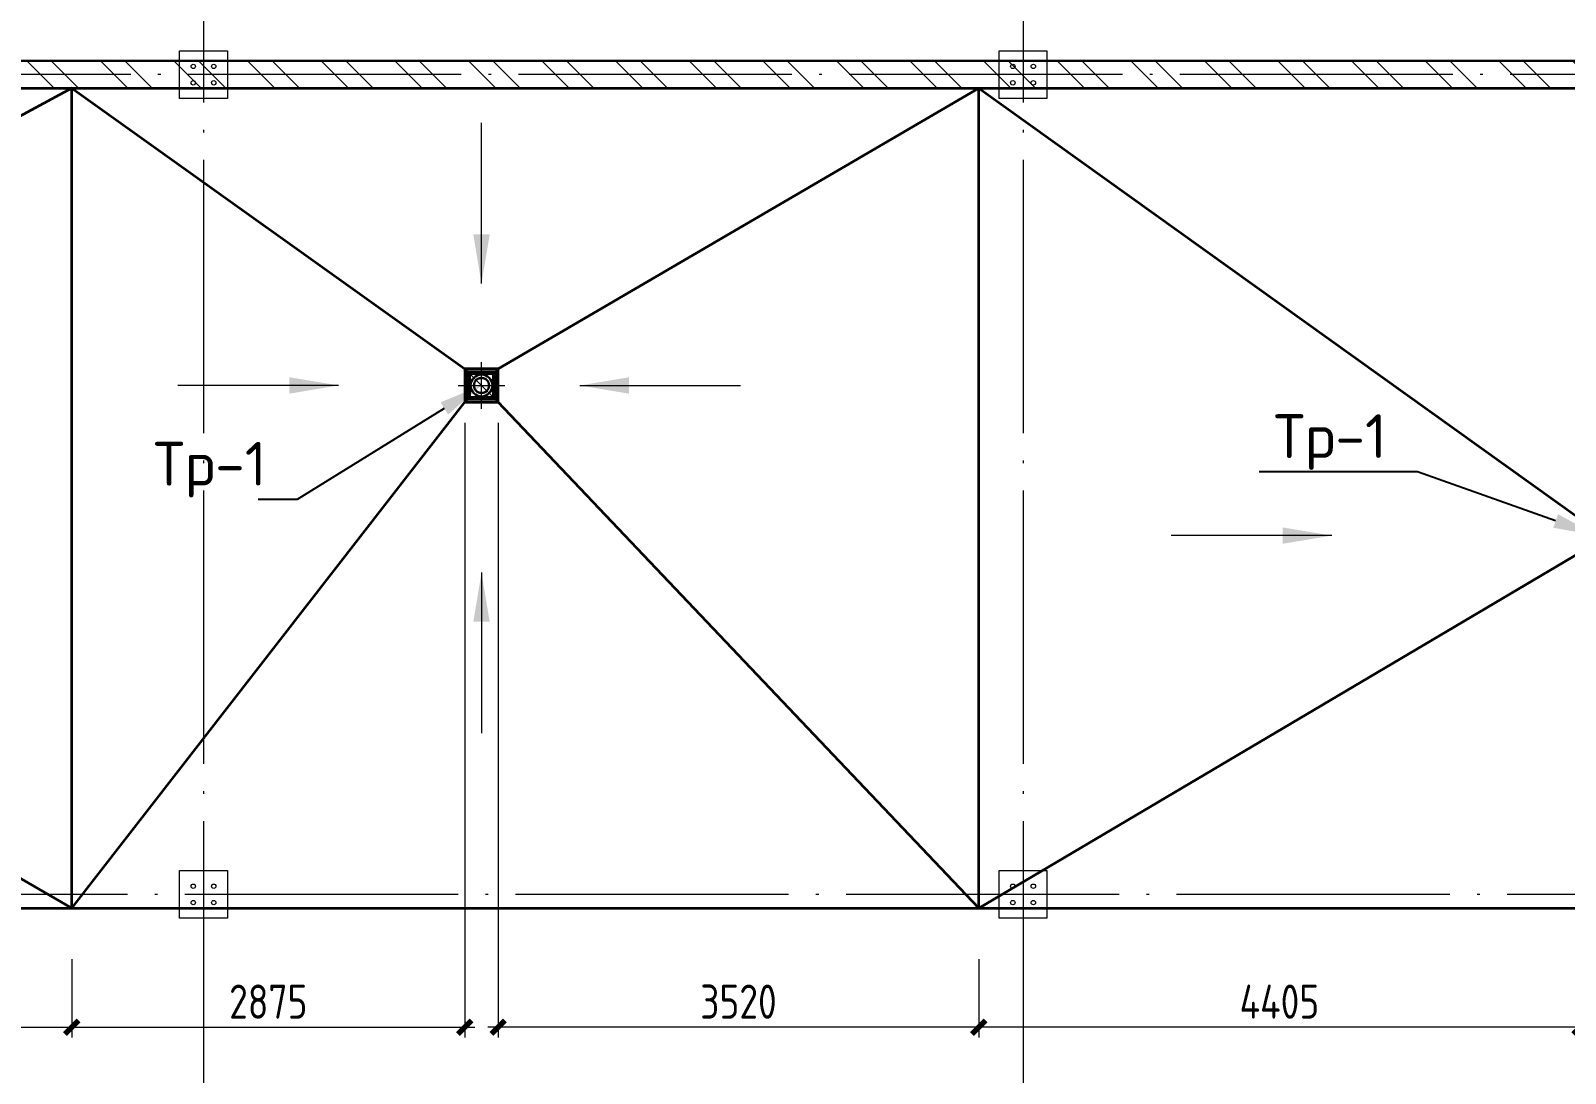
# Model space of a CAD drawing. Extents: x -965262 to 1142518, y -357520 to 71675.
# Drawn here: x 88157 to 99392, y -176461 to -168831 of the extents above; entities that cross this region are included whole.
import ezdxf
from ezdxf import colors
from ezdxf.entities.mleader import LeaderData, LeaderLine
from ezdxf.math import Vec2, Vec3

# ---------------------------------------------------------------- set-up
doc = ezdxf.new("R2010")
doc.units = 0
doc.header["$LTSCALE"] = 10
for name, pattern in [('ACAD_ISO04W100', [30, 24, -3, 0, -3]), ('DOTE', [2.42, 2, -0.2, 0.02, -0.2]), ('HIDDEN', [9.525, 6.35, -3.175])]:
    doc.linetypes.add(name, pattern=pattern)
doc.layers.get('0').update_dxf_attribs({"linetype": 'CONTINUOUS', "lineweight": 30})
doc.layers.get('Defpoints').update_dxf_attribs({"linetype": 'CONTINUOUS'})
for name, color, linetype, lineweight in [('DOTE', 7, 'DOTE', 9), ('полы', 3, 'CONTINUOUS', 35), ('Полы_лотки', 7, 'CONTINUOUS', 30)]:
    doc.layers.add(name, color=color, linetype=linetype, lineweight=lineweight)
doc.styles.get("Standard").update_dxf_attribs({"font": 'isocpeur.ttf', "height": 300})
doc.styles.add('ГОСТ 2м', font='isocpeur.ttf', dxfattribs={"width": 0.8, "height": 250})
doc.dimstyles.new('ГОСТ 2м', dxfattribs={"dimtxt": 250, "dimasz": 100, "dimexe": 75, "dimexo": 150, "dimgap": 62.5, "dimtad": 1, "dimdec": 0, "dimtxsty": 'ГОСТ 2м', "dimblk": 'ARCHTICK', "dimcen": 150, "dimdle": 75, "dimclrd": 256, "dimclre": 256, "dimclrt": 256, "dimadec": 0, "dimazin": 0, "dimtfac": 1, "dimtdec": 0, "dimtmove": 0, "dimatfit": 3, "dimldrblk": 'OBLIQUE', "dimfxl": 1, "dimlwd": 15, "dimlwe": 15, "dimarcsym": 0})

# ---------------------------------------------------------------- blocks, each defined once
blk = doc.blocks.new('_ArchTick')
at = {"color": 0, "linetype": 'ByBlock', "lineweight": 0, "const_width": 0.4}
blk.add_lwpolyline([(-0.5, -0.5), (0.5, 0.5)], dxfattribs=at)
blk = doc.blocks.new('*D1387')
at = {"lineweight": 15, "ltscale": 50, "transparency": 16777216}
for p, q in [((83398, -172475), (83398, -176199)), ((88458, -175627), (88458, -176199)), ((83323, -176124), (88533, -176124))]:
    blk.add_line(p, q, dxfattribs=at)
at = {"layer": 'Defpoints', "color": 0, "lineweight": 15, "ltscale": 50, "transparency": 16777216}
for p in [(83398, -172325, 1451), (88458, -175477, 1451), (88458, -176124)]:
    blk.add_point(p, dxfattribs=at)
at = {"lineweight": 15, "ltscale": 50, "transparency": 16777216, "xscale": 100, "yscale": 100, "zscale": 100, "rotation": 180}
blk.add_blockref('_ArchTick', (83398, -176124), dxfattribs=at)
at = {"lineweight": 15, "ltscale": 50, "transparency": 16777216, "xscale": 100, "yscale": 100, "zscale": 100}
blk.add_blockref('_ArchTick', (88458, -176124), dxfattribs=at)
at = {"lineweight": 15, "ltscale": 50, "transparency": 16777216, "insert": (85928, -175937), "char_height": 250, "attachment_point": 5, "style": 'ГОСТ 2м'}
blk.add_mtext('5060', dxfattribs=at)
blk = doc.blocks.new('_Oblique')
at = {"color": 0, "linetype": 'ByBlock', "lineweight": -2}
blk.add_line((-0.5, -0.5), (0.5, 0.5), dxfattribs=at)
blk = doc.blocks.new('*D1388')
at = {"lineweight": 15, "ltscale": 50, "transparency": 16777216}
for p, q in [((91335, -171700), (91335, -176199)), ((88458, -175627), (88458, -176199)), ((88383, -176124), (91410, -176124))]:
    blk.add_line(p, q, dxfattribs=at)
at = {"layer": 'Defpoints', "color": 0, "lineweight": 15, "ltscale": 50, "transparency": 16777216}
for p in [(91335, -171550, 1451), (88458, -175477, 1451), (91335, -176124)]:
    blk.add_point(p, dxfattribs=at)
at = {"lineweight": 15, "ltscale": 50, "transparency": 16777216, "xscale": 100, "yscale": 100, "zscale": 100, "rotation": 180}
blk.add_blockref('_ArchTick', (88458, -176124), dxfattribs=at)
at = {"lineweight": 15, "ltscale": 50, "transparency": 16777216, "xscale": 100, "yscale": 100, "zscale": 100}
blk.add_blockref('_ArchTick', (91335, -176124), dxfattribs=at)
at = {"lineweight": 15, "ltscale": 50, "transparency": 16777216, "insert": (89897, -175937), "char_height": 250, "attachment_point": 5, "style": 'ГОСТ 2м'}
blk.add_mtext('2875', dxfattribs=at)
blk = doc.blocks.new('*D1389')
at = {"lineweight": 15, "ltscale": 50, "transparency": 16777216}
for p, q in [((91580, -171700), (91580, -176199)), ((95098, -175627), (95098, -176199)), ((95173, -176124), (91505, -176124))]:
    blk.add_line(p, q, dxfattribs=at)
at = {"layer": 'Defpoints', "color": 0, "lineweight": 15, "ltscale": 50, "transparency": 16777216}
for p in [(91580, -171550, 1451), (95098, -175477, 1451), (91580, -176124)]:
    blk.add_point(p, dxfattribs=at)
at = {"lineweight": 15, "ltscale": 50, "transparency": 16777216, "xscale": 100, "yscale": 100, "zscale": 100, "rotation": 180}
blk.add_blockref('_ArchTick', (91580, -176124), dxfattribs=at)
at = {"lineweight": 15, "ltscale": 50, "transparency": 16777216, "xscale": 100, "yscale": 100, "zscale": 100}
blk.add_blockref('_ArchTick', (95098, -176124), dxfattribs=at)
at = {"lineweight": 15, "ltscale": 50, "transparency": 16777216, "insert": (93339, -175937), "char_height": 250, "attachment_point": 5, "style": 'ГОСТ 2м'}
blk.add_mtext('3520', dxfattribs=at)
blk = doc.blocks.new('*D1390')
at = {"lineweight": 15, "ltscale": 50, "transparency": 16777216}
for p, q in [((99500, -172799), (99500, -176199)), ((95098, -175974), (95098, -176049)), ((99575, -176124), (95023, -176124))]:
    blk.add_line(p, q, dxfattribs=at)
at = {"layer": 'Defpoints', "color": 0, "lineweight": 15, "ltscale": 50, "transparency": 16777216}
for p in [(99500, -172649), (95098, -176124), (95098, -176124)]:
    blk.add_point(p, dxfattribs=at)
at = {"lineweight": 15, "ltscale": 50, "transparency": 16777216, "xscale": 100, "yscale": 100, "zscale": 100, "rotation": 180}
blk.add_blockref('_ArchTick', (95098, -176124), dxfattribs=at)
at = {"lineweight": 15, "ltscale": 50, "transparency": 16777216, "xscale": 100, "yscale": 100, "zscale": 100}
blk.add_blockref('_ArchTick', (99500, -176124), dxfattribs=at)
at = {"lineweight": 15, "ltscale": 50, "transparency": 16777216, "insert": (97299, -175937), "char_height": 250, "attachment_point": 5, "style": 'ГОСТ 2м'}
blk.add_mtext('4405', dxfattribs=at)

msp = doc.modelspace()

# ---------------------------------------------------------------- hatches: boundary and pattern name
at = {"lineweight": 15}
h = msp.add_hatch(dxfattribs=at)
h.set_pattern_fill('ANSI32', scale=40, angle=90, style=0)
h.set_pattern_definition([(135, (87386.1, -162921.8), (-269.4077, -269.4077), []), (135, (87386.1, -162742.18), (-269.4077, -269.4077), [])])
h.paths.add_polyline_path([(87472.8, -162817.1), (87272.8, -162817.1), (87272.8, -163152.1), (87472.8, -163152.1)])
h.paths.add_polyline_path([(87472.8, -163152.1), (87272.8, -163152.1), (87272.8, -164477.1), (85267.8, -164477.1), (85267.8, -164677.1), (87472.8, -164677.1)])
h.paths.add_polyline_path([(85067.8, -164477.1), (83547.8, -164477.1), (83547.8, -167242.1), (83747.8, -167242.1), (83747.8, -164677.1), (85067.8, -164677.1)], flags=16)
h.paths.add_polyline_path([(85267.8, -164677.1), (85067.8, -164677.1), (85067.8, -167242.1), (85267.8, -167242.1)], flags=17)
h.paths.add_polyline_path([(85267.8, -163152.1), (85067.8, -163152.1), (85067.8, -164477.1), (85267.8, -164477.1)], flags=17)
h.paths.add_polyline_path([(85267.8, -162817.1), (85067.8, -162817.1), (85067.8, -163152.1), (85267.8, -163152.1)])
h.paths.add_polyline_path([(71907.6, -172937.1), (71507.6, -172937.1), (71507.6, -173327.1), (71907.6, -173327.1)])
h.paths.add_polyline_path([(68917.6, -172937.1), (68517.6, -172937.1), (68517.6, -173327.1), (68917.6, -173327.1)], flags=17)
h.paths.add_polyline_path([(79837.6, -172002.1), (79447.6, -172002.1), (79447.6, -172402.1), (79837.6, -172402.1)], flags=17)
h.paths.add_polyline_path([(64482.6, -182372.1), (64407.6, -182372.1), (64407.6, -183072.1), (63522.6, -183072.1), (63522.6, -183172.1), (64482.6, -183172.1)], flags=17)
h.paths.add_polyline_path([(65547.6, -183072.1), (64607.6, -183072.1), (64607.6, -182372.1), (64582.6, -182372.1), (64582.6, -183172.1), (65547.6, -183172.1)])
h.paths.add_polyline_path([(64482.6, -181472.1), (64407.6, -181472.1), (64407.6, -181662.1), (64482.6, -181662.1)], flags=16)
h.paths.add_polyline_path([(64607.6, -181472.1), (64582.6, -181472.1), (64582.6, -181662.1), (64607.6, -181662.1)], flags=17)
h.paths.add_polyline_path([(63522.6, -181472.1), (63472.6, -181472.1), (63472.6, -183072.1), (63522.6, -183072.1)], flags=17)
h.paths.add_polyline_path([(63422.6, -181472.1), (63272.6, -181472.1), (63272.6, -183272.1), (63422.6, -183272.1)], flags=17)
h.paths.add_polyline_path([(87472.8, -162817.1), (87272.8, -162817.1), (87272.8, -163152.1), (87472.8, -163152.1)])
h.paths.add_polyline_path([(59422.6, -185722), (59112.6, -185722), (59112.6, -185922), (59422.6, -185922)])
h.paths.add_polyline_path([(59637.6, -185722), (59422.6, -185722), (59422.6, -185922), (59637.6, -185922)])
h.paths.add_polyline_path([(61237.6, -185722), (60837.6, -185722), (60837.6, -185922), (61237.6, -185922)])
h.paths.add_polyline_path([(62547.6, -185722), (62147.6, -185722), (62147.6, -185922), (62547.6, -185922)])
h.paths.add_polyline_path([(64147.6, -185722), (63747.6, -185722), (63747.6, -185922), (64147.6, -185922)])
h.paths.add_polyline_path([(65422.6, -185722), (65347.6, -185722), (65347.6, -185922), (65422.6, -185922)])
h.paths.add_polyline_path([(65422.6, -162717.1), (65087.6, -162717.1), (65087.6, -162917.1), (65422.6, -162917.1)])
h.paths.add_polyline_path([(65747.6, -162717.1), (65422.6, -162717.1), (65422.6, -162917.1), (65547.6, -162917.1), (65547.6, -162977.1), (65597.6, -162977.1), (65597.6, -163152.1), (65747.6, -163152.1)])
h.paths.add_polyline_path([(65747.6, -163152.1), (65597.6, -163152.1), (65597.6, -163327.1), (65547.6, -163327.1), (65547.6, -168977.1), (65597.6, -168977.1), (65597.6, -169152.1), (65747.6, -169152.1)])
h.paths.add_polyline_path([(65747.6, -169152.1), (65597.6, -169152.1), (65597.6, -169327.1), (65547.6, -169327.1), (65547.6, -174977.1), (65597.6, -174977.1), (65597.6, -175152.1), (65747.6, -175152.1), (65747.6, -173527.1), (71422.6, -173527.1), (71422.6, -173327.1), (65747.6, -173327.1)])
h.paths.add_polyline_path([(65747.6, -175152.1), (65597.6, -175152.1), (65597.6, -175327.1), (65547.6, -175327.1), (65547.6, -178262.1), (65747.6, -178262.1)])
h.paths.add_polyline_path([(65747.6, -179262.1), (65547.6, -179262.1), (65547.6, -179462.1), (65422.6, -179462.1), (65422.6, -179662.1), (65547.6, -179662.1), (65547.6, -179862.1), (65747.6, -179862.1)])
h.paths.add_polyline_path([(65422.6, -179462.1), (62422.6, -179462.1), (62422.6, -179662.1), (65422.6, -179662.1)])
h.paths.add_polyline_path([(62422.6, -179462.1), (59422.6, -179462.1), (59422.6, -179662.1), (60712.6, -179662.1), (60712.6, -179862.1), (60912.6, -179862.1), (60912.6, -179662.1), (62422.6, -179662.1)])
h.paths.add_polyline_path([(59422.6, -179462.1), (59112.6, -179462.1), (59112.6, -179662.1), (59422.6, -179662.1)])
h.paths.add_polyline_path([(59422.6, -181272.1), (59112.6, -181272.1), (59112.6, -181472.1), (59422.6, -181472.1)])
h.paths.add_polyline_path([(61312.6, -181272.1), (60912.6, -181272.1), (60912.6, -181152.1), (60712.6, -181152.1), (60712.6, -181272.1), (59422.6, -181272.1), (59422.6, -181472.1), (61312.6, -181472.1)])
h.paths.add_polyline_path([(60912.6, -180872.1), (60712.6, -180872.1), (60712.6, -181152.1), (60912.6, -181152.1)])
h.paths.add_polyline_path([(62422.6, -181327.1), (62247.6, -181327.1), (62247.6, -181272.1), (62222.6, -181272.1), (62222.6, -181472.1), (62422.6, -181472.1)])
h.paths.add_polyline_path([(63622.6, -181272.1), (62597.6, -181272.1), (62597.6, -181327.1), (62422.6, -181327.1), (62422.6, -181472.1), (63422.6, -181472.1), (63422.6, -183272.1), (65422.6, -183272.1), (65422.6, -183172.1), (64582.6, -183172.1), (64582.6, -182372.1), (64482.6, -182372.1), (64482.6, -183172.1), (63522.6, -183172.1), (63522.6, -181472.1), (63622.6, -181472.1)])
h.paths.add_polyline_path([(65747.6, -181472.1), (66147.1, -181472.1), (66147.1, -181272.1), (65747.6, -181272.1), (65747.6, -181152.1), (65597.6, -181152.1), (65597.6, -181327.1), (65422.6, -181327.1), (65422.6, -181472.1), (65547.6, -181472.1), (65547.6, -183172.1), (65422.6, -183172.1), (65422.6, -183272.1), (65547.6, -183272.1), (65547.6, -185722), (65422.6, -185722), (65422.6, -185922), (65747.6, -185922)])
h.paths.add_polyline_path([(65422.6, -181327.1), (65247.6, -181327.1), (65247.6, -181272.1), (64332.6, -181272.1), (64332.6, -181472.1), (64482.6, -181472.1), (64482.6, -181662.1), (64582.6, -181662.1), (64582.6, -181472.1), (65422.6, -181472.1)], flags=17)
h.paths.add_polyline_path([(65747.6, -180872.1), (65547.6, -180872.1), (65547.6, -180977.1), (65597.6, -180977.1), (65597.6, -181152.1), (65747.6, -181152.1)])
h.paths.add_polyline_path([(67457.1, -181152.1), (67257.1, -181152.1), (67257.1, -181272.1), (67057.1, -181272.1), (67057.1, -181472.1), (67457.1, -181472.1), (67457.1, -181377.1)])
h.paths.add_polyline_path([(67457.1, -175252.1), (71247.6, -175252.1), (71247.6, -175152.1), (67257.1, -175152.1), (67257.1, -181152.1), (67457.1, -181152.1)])
h.paths.add_polyline_path([(71247.6, -175052.1), (67257.1, -175052.1), (67257.1, -175152.1), (71247.6, -175152.1)], flags=16)
h.paths.add_polyline_path([(77247.6, -175152.1), (71597.6, -175152.1), (71597.6, -175252.1), (77247.6, -175252.1)])
h.paths.add_polyline_path([(77247.6, -175052.1), (71597.6, -175052.1), (71597.6, -175152.1), (77247.6, -175152.1)])
h.paths.add_polyline_path([(78037.6, -175152.1), (77597.6, -175152.1), (77597.6, -175252.1), (78037.6, -175252.1)])
h.paths.add_polyline_path([(78037.6, -175052.1), (77597.6, -175052.1), (77597.6, -175152.1), (78037.6, -175152.1)])
h.paths.add_polyline_path([(75022.6, -173377.1), (74847.6, -173377.1), (74847.6, -173327.1), (71422.6, -173327.1), (71422.6, -173527.1), (75022.6, -173527.1)])
h.paths.add_polyline_path([(77422.6, -173377.1), (77247.6, -173377.1), (77247.6, -173327.1), (75197.6, -173327.1), (75197.6, -173377.1), (75022.6, -173377.1), (75022.6, -173527.1), (77422.6, -173527.1)])
h.paths.add_polyline_path([(77747.6, -173202.1), (77597.6, -173202.1), (77597.6, -173377.1), (77422.6, -173377.1), (77422.6, -173527.1), (77747.6, -173527.1)])
h.paths.add_polyline_path([(77747.6, -169152.1), (77547.6, -169152.1), (77547.6, -173027.1), (77597.6, -173027.1), (77597.6, -173202.1), (77747.6, -173202.1)])
h.paths.add_polyline_path([(77747.6, -168152.1), (77597.6, -168152.1), (77597.6, -168327.1), (77547.6, -168327.1), (77547.6, -169152.1), (77747.6, -169152.1)])
h.paths.add_polyline_path([(81737.6, -167242.1), (77747.6, -167242.1), (77747.6, -163152.1), (77547.6, -163152.1), (77547.6, -167977.1), (77597.6, -167977.1), (77597.6, -168152.1), (77747.6, -168152.1), (77747.6, -167442.1), (81737.6, -167442.1)])
h.paths.add_polyline_path([(77747.6, -162717.1), (77547.6, -162717.1), (77547.6, -163152.1), (77747.6, -163152.1)])
h.paths.add_polyline_path([(83422.6, -167242.1), (82747.6, -167242.1), (82747.6, -167442.1), (83422.6, -167442.1)])
h.paths.add_polyline_path([(89422.6, -167242.1), (83747.8, -167242.1), (83747.8, -164677.1), (87472.8, -164677.1), (87472.8, -163152.1), (87272.8, -163152.1), (87272.8, -164477.1), (83547.8, -164477.1), (83547.8, -167242.1), (83422.6, -167242.1), (83422.6, -167442.1), (89422.6, -167442.1)])
h.paths.add_polyline_path([(91917.6, -167242.1), (89422.6, -167242.1), (89422.6, -167442.1), (91917.6, -167442.1)])
h.paths.add_polyline_path([(95422.6, -167242.1), (92927.6, -167242.1), (92927.6, -167442.1), (95422.6, -167442.1)])
h.paths.add_polyline_path([(101297.6, -163327.1), (101247.6, -163327.1), (101247.6, -163152.1), (101097.6, -163152.1), (101097.6, -165177.1), (100697.8, -165177.1), (100697.8, -165377.1), (101097.6, -165377.1), (101097.6, -166082.1), (101297.6, -166082.1)])
h.paths.add_polyline_path([(101247.6, -162977.1), (101297.6, -162977.1), (101297.6, -162817.1), (101097.6, -162817.1), (101097.6, -163152.1), (101247.6, -163152.1)])
h.paths.add_polyline_path([(99287.6, -162817.1), (99087.6, -162817.1), (99087.6, -163152.1), (99287.6, -163152.1)])
h.paths.add_polyline_path([(99452.5, -164695.1), (100800.3, -164695.1), (100800.3, -164191.1), (99452.5, -164191.1)], flags=9)
h.paths.add_polyline_path([(79047.6, -175252.1), (79047.6, -175052.1), (79247.6, -175052.1), (79247.6, -169052.1), (99707.6, -169052.1), (99707.6, -169252.1), (79447.6, -169252.1), (79447.6, -175252.1)])
h.paths.add_polyline_path([(99287.6, -167442.1), (95422.6, -167442.1), (95422.6, -167242.1), (99087.6, -167242.1), (99087.6, -163152.1), (99287.6, -163152.1), (99287.6, -165177.1), (99687.8, -165177.1), (99687.8, -165377.1), (99287.6, -165377.1)])
h.paths.add_polyline_path([(100717.6, -169252.1), (101117.6, -169252.1), (101117.6, -169052.1), (100717.6, -169052.1)])
h.paths.add_polyline_path([(101197.6, -175477.1), (107757.6, -175477.1), (107757.6, -175277.1), (101197.6, -175277.1)])
h.paths.add_polyline_path([(101197.6, -181027.1), (107757.6, -181027.1), (107757.6, -180827.1), (101197.6, -180827.1)])

# ---------------------------------------------------------------- linework, layer by layer
at = {"color": 7, "extrusion": (0, 0, -1)}
for p, q in [((79247.6, -169052.1, -3259.8), (99707.6, -169052.1, -1116.4)), ((99707.6, -169252.1, -1116.4), (79447.6, -169252.1, -3259.8))]:
    msp.add_line(p, q, dxfattribs=at)
at = {"color": 7, "lineweight": 15}
for p, q in [((89247.6, -169327.1, -4711.1), (89247.6, -168977.1, -4711.1)), ((89247.6, -168977.1, -4711.1), (89597.6, -168977.1, -4711.1)), ((89597.6, -168977.1, -4711.1), (89597.6, -169327.1, -4711.1)), ((95247.6, -169327.1, -4711.1), (95247.6, -168977.1, -4711.1)), ((95247.6, -168977.1, -4711.1), (95597.6, -168977.1, -4711.1)), ((95597.6, -168977.1, -4711.1), (95597.6, -169327.1, -4711.1)), ((89597.6, -169327.1, -4711.1), (89247.6, -169327.1, -4711.1)), ((95597.6, -169327.1, -4711.1), (95247.6, -169327.1, -4711.1)), ((89247.6, -175327.1, -4711.1), (89247.6, -174977.1, -4711.1)), ((89247.6, -174977.1, -4711.1), (89597.6, -174977.1, -4711.1)), ((89597.6, -174977.1, -4711.1), (89597.6, -175327.1, -4711.1)), ((95247.6, -175327.1, -4711.1), (95247.6, -174977.1, -4711.1)), ((95247.6, -174977.1, -4711.1), (95597.6, -174977.1, -4711.1)), ((95597.6, -174977.1, -4711.1), (95597.6, -175327.1, -4711.1)), ((89597.6, -175327.1, -4711.1), (89247.6, -175327.1, -4711.1)), ((95597.6, -175327.1, -4711.1), (95247.6, -175327.1, -4711.1))]:
    msp.add_line(p, q, dxfattribs=at)
at = {"color": 1, "lineweight": 15}
msp.add_line((91335.3, -171304.6, -3259.8), (91580.3, -171549.6, -3259.8), dxfattribs=at)
at = {"color": 7, "lineweight": 15}
for centre in [(89347.6, -169092.1, -4711.1), (89497.6, -169092.1, -4711.1), (95347.6, -169092.1, -4711.1), (95497.6, -169092.1, -4711.1), (89347.6, -169212.1, -4711.1), (89497.6, -169212.1, -4711.1), (95347.6, -169212.1, -4711.1), (95497.6, -169212.1, -4711.1), (89347.6, -175092.1, -4711.1), (89497.6, -175092.1, -4711.1), (95347.6, -175092.1, -4711.1), (95497.6, -175092.1, -4711.1), (89347.6, -175212.1, -4711.1), (89497.6, -175212.1, -4711.1), (95347.6, -175212.1, -4711.1), (95497.6, -175212.1, -4711.1)]:
    msp.add_circle(centre, 16, dxfattribs=at)
at = {"layer": 'DOTE', "color": 7, "ltscale": 100, "extrusion": (0, -1, 0)}
for p, q in [((89422.6, -162515.3, -4711.1), (89422.6, -237687.4, -4711.1)), ((95422.6, -162515.3, -4711.1), (95422.6, -237687.4, -4711.1))]:
    msp.add_line(p, q, dxfattribs=at)
at = {"layer": 'DOTE', "color": 7, "ltscale": 100}
for p, q in [((108249.4, -169152.1, -4711.1), (55067.3, -169152.1, -4711.1)), ((108226.3, -175152.1, -4711.1), (55067.3, -175152.1, -4711.1))]:
    msp.add_line(p, q, dxfattribs=at)
at = {"layer": 'полы', "ltscale": 100}
for p, q in [((79457.8, -169252.2, -3259.8), (101097.8, -169252.2, -3259.8)), ((88457.8, -169252.2, -3259.8), (83398.3, -171979.6, -3259.8)), ((88457.8, -175252.1, -3259.8), (88457.8, -169252.2, -3259.8)), ((88457.8, -169252.2, -3259.8), (91335.3, -171304.6, -3259.8)), ((95097.8, -169252.2, -3259.8), (91580.3, -171304.6, -3259.8)), ((95097.8, -175252.1, -3259.8), (95097.8, -169252.2, -3259.8)), ((95097.8, -169252.2, -3259.8), (99500.3, -172403.6, -4711.1)), ((88457.8, -175252.1, -3259.8), (91335.3, -171549.6, -3259.8)), ((95097.8, -175252.1, -3259.8), (91580.3, -171549.6, -3259.8)), ((88457.8, -175252.1, -3259.8), (83398.3, -172324.6, -3259.8)), ((95097.8, -175252.1, -3259.8), (99500.3, -172648.6, -4711.1)), ((77747.6, -175252.1, -3259.8), (101097.6, -175252.1, -3259.8))]:
    msp.add_line(p, q, dxfattribs=at)
at = {"layer": 'полы', "lineweight": 0, "ltscale": 50}
for p, q in [((91457.8, -170681.8, -3259.8), (91457.8, -169505.7, -3259.8)), ((90411.6, -171427.1, -3259.8), (89235.5, -171427.1, -3259.8)), ((92177.9, -171427.1, -3259.8), (93354, -171427.1, -3259.8)), ((97681.7, -172526.1, -4711.1), (96505.7, -172526.1, -4711.1)), ((91457.8, -172796.4, -3259.8), (91457.8, -173972.5, -3259.8))]:
    msp.add_line(p, q, dxfattribs=at)
at = {"layer": 'полы', "ltscale": 100, "elevation": -3259.8}
msp.add_lwpolyline([(91335.3, -171549.6), (91580.3, -171549.6), (91580.3, -171304.6), (91335.3, -171304.6)], close=True, dxfattribs=at)
at = {"layer": 'полы', "lineweight": 0, "ltscale": 50}
for points in [[(91517.8, -170321.8, -3259.8), (91397.8, -170321.8, -3259.8), (91457.8, -170681.8, -3259.8)], [(90051.6, -171487.1, -3259.8), (90051.6, -171367.1, -3259.8), (90411.6, -171427.1, -3259.8)], [(92537.9, -171487.1, -3259.8), (92537.9, -171367.1, -3259.8), (92177.9, -171427.1, -3259.8)], [(97321.7, -172586.1, -4711.1), (97321.7, -172466.1, -4711.1), (97681.7, -172526.1, -4711.1)], [(91517.8, -173156.4, -3259.8), (91397.8, -173156.4, -3259.8), (91457.8, -172796.4, -3259.8)]]:
    msp.add_solid(points, dxfattribs=at)
at = {"layer": 'Полы_лотки', "color": 5}
for p, q in [((91335.3, -171304.6, -3259.8), (91580.3, -171304.6, -3259.8)), ((91335.3, -171549.6, -3259.8), (91335.3, -171304.6, -3259.8)), ((91335.3, -171304.6, -3259.8), (91372.8, -171342.1, -3259.8)), ((91560.3, -171324.6, -3259.8), (91355.3, -171324.6, -3259.8)), ((91355.3, -171324.6, -3259.8), (91355.3, -171529.6, -3259.8)), ((91580.3, -171304.6, -3259.8), (91542.8, -171342.1, -3259.8)), ((91560.3, -171529.6, -3259.8), (91560.3, -171324.6, -3259.8)), ((91580.3, -171549.6, -3259.8), (91580.3, -171304.6, -3259.8)), ((91542.8, -171342.1, -3259.8), (91372.8, -171342.1, -3259.8)), ((91372.8, -171342.1, -3259.8), (91372.8, -171512.1, -3259.8)), ((91542.8, -171342.1, -3259.8), (91542.8, -171512.1, -3259.8)), ((91335.3, -171549.6, -3259.8), (91372.8, -171512.1, -3259.8)), ((91335.3, -171549.6, -3259.8), (91580.3, -171549.6, -3259.8)), ((91355.3, -171529.6, -3259.8), (91560.3, -171529.6, -3259.8)), ((91542.8, -171512.1, -3259.8), (91372.8, -171512.1, -3259.8)), ((91580.3, -171549.6, -3259.8), (91542.8, -171512.1, -3259.8))]:
    msp.add_line(p, q, dxfattribs=at)
at = {"layer": 'Полы_лотки', "color": 1, "linetype": 'ACAD_ISO04W100', "lineweight": 9, "ltscale": 10}
for p, q in [((91457.8, -171597.6, -2809.2), (91457.8, -171256.7, -3710.4)), ((91287.3, -171427.1, -2809.2), (91628.3, -171427.1, -3710.4))]:
    msp.add_line(p, q, dxfattribs=at)
at = {"layer": 'Полы_лотки', "color": 5}
for radius in [80, 55]:
    msp.add_circle((91457.8, -171427.1, -3259.8), radius, dxfattribs=at)
at = {"layer": 'Полы_лотки', "color": 6, "linetype": 'HIDDEN', "ltscale": 10}
msp.add_circle((91457.8, -171427.1, -3259.8), 55, dxfattribs=at)

# ---------------------------------------------------------------- dimensions: what is measured, and where the dimension line sits
at = {"lineweight": 15, "ltscale": 50}
dim = msp.add_linear_dim(base=(91335.3, -176124.3, -4711.1), p1=(88457.8, -175477.1, -3259.8), p2=(91335.3, -171549.6, -3259.8), text='2875', dimstyle='ГОСТ 2м', dxfattribs=at)
dim.commit()
dim.dimension.update_dxf_attribs({"geometry": '*D1388', "text_midpoint": (89896.5, -175936.8, -4711.1)})
for base, p1, p2, text, picture, middle in [((91580.3, -176124.3, -4711.1), (95097.8, -175477.1, -3259.8), (91580.3, -171549.6, -3259.8), '3520', '*D1389', (93339, -175936.8, -4711.1)), ((95097.8, -176124.3, -4711.1), (99500.3, -172648.6, -4711.1), (95097.8, -176124.3, -4711.1), '4405', '*D1390', (97299, -175936.8, -4711.1))]:
    dim = msp.add_linear_dim(base=base, p1=p1, p2=p2, angle=180, text=text, dimstyle='ГОСТ 2м', dxfattribs=at)
    dim.commit()
    dim.dimension.update_dxf_attribs({"geometry": picture, "text_midpoint": middle})
dim = msp.add_linear_dim(base=(88457.7892, -176124.2937, -4711.0743), p1=(83398.285, -172324.6248, -3259.7843), p2=(88457.7892, -175477.1248, -3259.7843), dimstyle='ГОСТ 2м', dxfattribs=at)
dim.commit()
dim.dimension.update_dxf_attribs({"geometry": '*D1387', "text_midpoint": (85928.0371, -175936.7937, -4711.0743)})

# ---------------------------------------------------------------- leaders
at = {"layer": 'Полы_лотки', "color": 5, "lineweight": 15}
ml = msp.add_multileader_mtext('Standard', dxfattribs=at)
ml.set_content('Тр-1', color=5)
ml.set_leader_properties()
ml.build(insert=Vec2(0, 0))
ml.multileader.update_dxf_attribs({"has_text_frame": 1, "text_right_attachment_type": 6, "dogleg_length": 36, "arrow_head_size": 320})
ctx = ml.context
ctx.base_point, ctx.char_height, ctx.arrow_head_size, ctx.landing_gap_size, ctx.plane_origin = Vec3(89069.5, -172052.9, -3259.8), 320, 320, 16, Vec3(74255.5, -182137.3, -3259.8)
ctx.right_attachment, ctx.text_align_type = 6, 2
notes = []
notes.append((ctx, [(1, (1, 1, 0), (90108.4, -172260.9, -3259.8), (-1, 0), 206.9, [(0, [(91457.8, -171427.1, -3259.8)], 0, [])])]))
ctx.mtext.insert, ctx.mtext.width, ctx.mtext.defined_height, ctx.mtext.alignment, ctx.mtext.flow_direction = Vec3(89885.5, -171839.8, -3259.8), 61.914, 8690.9, 3, 5
ml = msp.add_multileader_mtext('Standard', dxfattribs=at)
ml.set_content('Тр-1', color=5)
ml.set_leader_properties()
ml.build(insert=Vec2(0, 0))
ml.multileader.update_dxf_attribs({"has_text_frame": 1, "text_right_attachment_type": 6, "dogleg_length": 36, "arrow_head_size": 320})
ctx = ml.context
ctx.base_point, ctx.char_height, ctx.arrow_head_size, ctx.landing_gap_size, ctx.plane_origin = Vec3(97270.2, -171851, -4711.1), 320, 320, 16, Vec3(82420.5, -183236.3, -4711.1)
ctx.right_attachment, ctx.text_align_type = 6, 2
notes.append((ctx, [(1, (1, 1, 0), (98309.2, -172059, -4711.1), (-1, 0), 206.9, [(0, [(99622.8, -172526.1, -4711.1)], 0, [])])]))
ctx.mtext.insert, ctx.mtext.defined_height, ctx.mtext.alignment, ctx.mtext.flow_direction = Vec3(98086.2, -171638, -4711.1), 421.1, 3, 5
for ctx, leaders in notes:
    for number, flags, end, landing, length, lines in leaders:
        leader = LeaderData()
        leader.index, (leader.has_last_leader_line, leader.has_dogleg_vector, leader.attachment_direction) = number, flags
        leader.last_leader_point, leader.dogleg_vector, leader.dogleg_length = Vec3(end), Vec3(landing), length
        for number, points, colour, breaks in lines:
            line = LeaderLine()
            line.index, line.vertices, line.color, line.breaks = number, Vec3.list(points), colors.encode_raw_color(colour), breaks
            leader.lines.append(line)
        ctx.leaders.append(leader)

doc.saveas('drawing.dxf')
